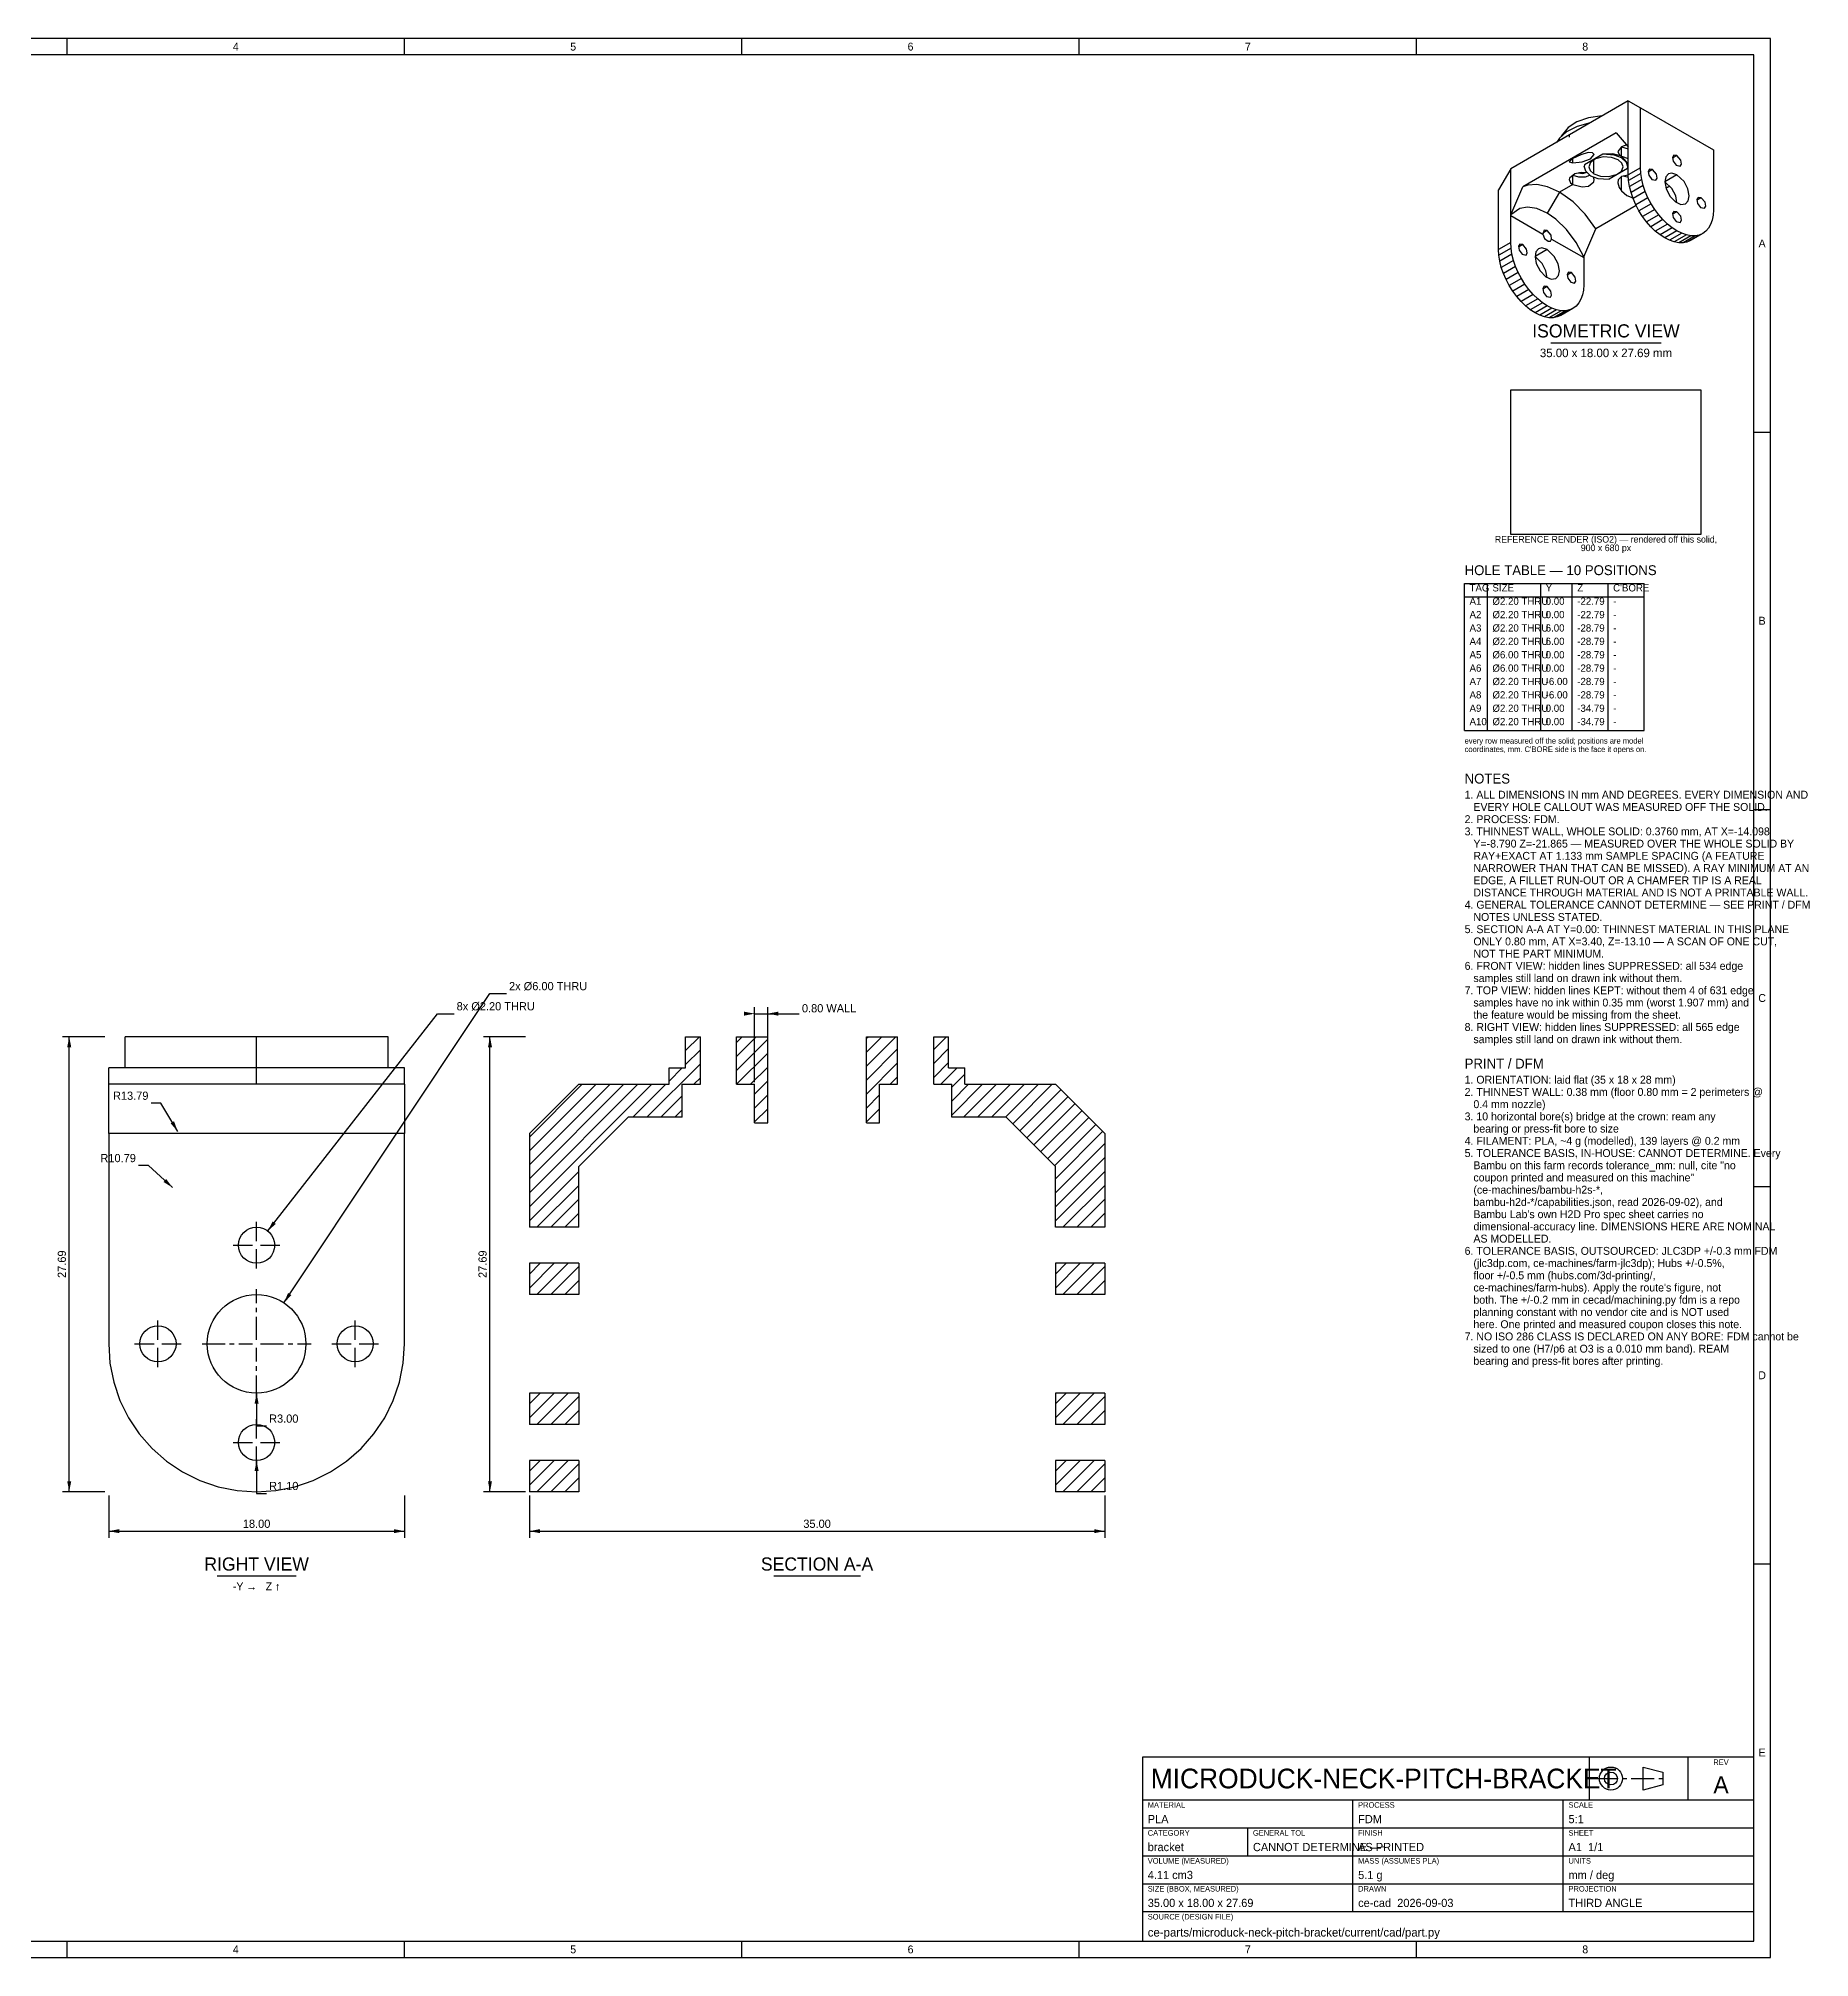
# Model space of a CAD drawing. Header units: millimetres. Extents: x 5 to 848, y 5 to 589.
# Drawn here: x 309 to 848, y 5 to 589 of the extents above; entities that cross this region are included whole.
import ezdxf
from ezdxf.enums import TextEntityAlignment as Align

# ---------------------------------------------------------------- set-up
doc = ezdxf.new("R2010")
doc.units = ezdxf.units.MM
doc.linetypes.add('CENTER', pattern=[11.2, 7, -1.4, 1.4, -1.4])
for name, color, linetype in [('CENTER', 4, 'CENTER'), ('DIM', 3, 'CONTINUOUS'), ('FRAME', 7, 'CONTINUOUS'), ('HATCH', 5, 'CONTINUOUS'), ('SECTION', 7, 'CONTINUOUS'), ('TEXT', 3, 'CONTINUOUS'), ('TITLE', 7, 'CONTINUOUS'), ('VISIBLE', 7, 'CONTINUOUS')]:
    doc.layers.add(name, color=color, linetype=linetype)

msp = doc.modelspace()

# ---------------------------------------------------------------- linework, layer by layer
at = {"layer": 'CENTER'}
for p, q in [((375.5, 222.9675), (375.5, 228.8675)), ((375.5, 222.9675), (375.5, 228.8675)), ((368.4, 221.7675), (374.3, 221.7675)), ((368.4, 221.7675), (374.3, 221.7675)), ((375.5, 214.6675), (375.5, 220.5675)), ((375.5, 214.6675), (375.5, 220.5675)), ((376.7, 221.7675), (382.6, 221.7675)), ((376.7, 221.7675), (382.6, 221.7675)), ((375.5, 192.9675), (375.5, 208.3675)), ((375.5, 192.9675), (375.5, 208.3675)), ((345.5, 192.9675), (345.5, 198.8675)), ((345.5, 192.9675), (345.5, 198.8675)), ((405.5, 192.9675), (405.5, 198.8675)), ((405.5, 192.9675), (405.5, 198.8675)), ((338.4, 191.7675), (344.3, 191.7675)), ((338.4, 191.7675), (344.3, 191.7675)), ((345.5, 184.6675), (345.5, 190.5675)), ((345.5, 184.6675), (345.5, 190.5675)), ((346.7, 191.7675), (352.6, 191.7675)), ((346.7, 191.7675), (352.6, 191.7675)), ((358.9, 191.7675), (374.3, 191.7675)), ((358.9, 191.7675), (374.3, 191.7675)), ((375.5, 175.1675), (375.5, 190.5675)), ((375.5, 175.1675), (375.5, 190.5675)), ((376.7, 191.7675), (392.1, 191.7675)), ((376.7, 191.7675), (392.1, 191.7675)), ((398.4, 191.7675), (404.3, 191.7675)), ((398.4, 191.7675), (404.3, 191.7675)), ((405.5, 184.6675), (405.5, 190.5675)), ((405.5, 184.6675), (405.5, 190.5675)), ((406.7, 191.7675), (412.6, 191.7675)), ((406.7, 191.7675), (412.6, 191.7675)), ((375.5, 162.9675), (375.5, 168.8675)), ((375.5, 162.9675), (375.5, 168.8675)), ((368.4, 161.7675), (374.3, 161.7675)), ((368.4, 161.7675), (374.3, 161.7675)), ((375.5, 154.6675), (375.5, 160.5675)), ((375.5, 154.6675), (375.5, 160.5675)), ((376.7, 161.7675), (382.6, 161.7675)), ((376.7, 161.7675), (382.6, 161.7675)), ((782.5, 59.5), (804.75, 59.5))]:
    msp.add_line(p, q, dxfattribs=at)
at = {"layer": 'DIM'}
for p, q in [((383.815637, 204.251497), (446.5, 298.3575)), ((446.5, 298.3575), (451.5, 298.3575)), ((378.886138, 226.101559), (430.553292, 292.2325)), ((430.553292, 292.2325), (435.553292, 292.2325)), ((527, 271.432121), (527, 294.2325)), ((527, 292.2325), (531, 292.2325)), ((531, 271.432121), (531, 294.2325)), ((531, 292.2325), (540.6, 292.2325)), ((329.3, 285.2325), (316.5, 285.2325)), ((318.5, 146.7675), (318.5, 285.2325)), ((457.3, 285.2325), (444.5, 285.2325)), ((446.5, 146.7675), (446.5, 285.2325)), ((346.394449, 265.020237), (343.394449, 265.020237)), ((351.499809, 256.421673), (346.394449, 265.020237)), ((342.570652, 246.045205), (339.570652, 246.045205)), ((349.957822, 239.305047), (342.570652, 246.045205)), ((375.5, 176.7675), (375.5, 166.7675)), ((375.5, 166.7675), (378.5, 166.7675)), ((375.5, 156.2675), (375.5, 146.2675)), ((329.3, 146.7675), (316.5, 146.7675)), ((375.5, 146.2675), (378.5, 146.2675)), ((457.3, 146.7675), (444.5, 146.7675)), ((330.5, 145.5675), (330.5, 132.7675)), ((420.5, 145.5675), (420.5, 132.7675)), ((458.5, 145.5675), (458.5, 132.7675)), ((633.5, 145.5675), (633.5, 132.7675)), ((330.5, 134.7675), (420.5, 134.7675)), ((458.5, 134.7675), (633.5, 134.7675))]:
    msp.add_line(p, q, dxfattribs=at)
for points in [[(527, 292.2325), (523.8, 292.8405), (523.8, 291.6245)], [(531, 292.2325), (534.2, 291.6245), (534.2, 292.8405)], [(318.5, 285.2325), (317.892, 282.0325), (319.108, 282.0325)], [(446.5, 285.2325), (445.892, 282.0325), (447.108, 282.0325)], [(351.499809, 256.421673), (350.388887, 259.483619), (349.343301, 258.862807)], [(349.957822, 239.305047), (348.003729, 241.911037), (347.184126, 241.012757)], [(378.886138, 226.101559), (381.335365, 228.248871), (380.377144, 228.997516)], [(383.815637, 204.251497), (386.095658, 206.577689), (385.083622, 207.25181)], [(375.5, 176.7675), (374.892, 173.5675), (376.108, 173.5675)], [(375.5, 156.2675), (374.892, 153.0675), (376.108, 153.0675)], [(318.5, 146.7675), (319.108, 149.9675), (317.892, 149.9675)], [(446.5, 146.7675), (447.108, 149.9675), (445.892, 149.9675)], [(330.5, 134.7675), (333.7, 134.1595), (333.7, 135.3755)], [(420.5, 134.7675), (417.3, 135.3755), (417.3, 134.1595)], [(458.5, 134.7675), (461.7, 134.1595), (461.7, 135.3755)], [(633.5, 134.7675), (630.3, 135.3755), (630.3, 134.1595)]]:
    msp.add_solid(points, dxfattribs=at)
at = {"layer": 'FRAME'}
for p, q in [((831, 584), (10, 584)), ((831, 10), (831, 584)), ((831, 66), (645, 66)), ((645, 66), (645, 10)), ((831, 10), (831, 66)), ((10, 10), (831, 10)), ((645, 10), (831, 10))]:
    msp.add_line(p, q, dxfattribs=at)
at = {"layer": 'HATCH'}
for p, q in [((506, 280.980711), (510.251789, 285.2325)), ((506, 285.223351), (506.009149, 285.2325)), ((506, 276.73807), (510.5, 281.23807)), ((521.5, 279.230992), (527.501508, 285.2325)), ((521.5, 283.473633), (523.258867, 285.2325)), ((521.5, 274.988351), (531, 284.488351)), ((561, 276.245711), (569.986789, 285.2325)), ((561, 280.488351), (565.744149, 285.2325)), ((561, 284.730992), (561.501508, 285.2325)), ((561, 272.00307), (570.5, 281.50307)), ((581.5, 281.333524), (585.398976, 285.2325)), ((581.5, 277.090884), (586, 281.590884)), ((494.237071, 260.7325), (510.5, 276.995429)), ((501, 271.73807), (504.99443, 275.7325)), ((521.5, 270.745711), (531, 280.245711)), ((525.72943, 270.7325), (531, 276.00307)), ((561, 267.760429), (570.5, 277.260429)), ((581.5, 272.848243), (586, 277.348243)), ((583.626898, 270.7325), (588.626898, 275.7325)), ((458.5, 233.480711), (495.751789, 270.7325)), ((458.5, 237.723351), (491.509149, 270.7325)), ((458.5, 241.965992), (487.266508, 270.7325)), ((458.5, 246.208633), (483.023867, 270.7325)), ((458.5, 250.451273), (478.781227, 270.7325)), ((458.5, 254.693914), (474.538586, 270.7325)), ((489.99443, 260.7325), (499.99443, 270.7325)), ((508.479712, 270.7325), (510.5, 272.752788)), ((527, 267.760429), (531, 271.760429)), ((568.214712, 270.7325), (570.5, 273.017788)), ((587, 269.862962), (591, 273.862962)), ((587, 261.37768), (596.35482, 270.7325)), ((587, 265.620321), (592.112179, 270.7325)), ((590.597461, 260.7325), (600.597461, 270.7325)), ((594.840101, 260.7325), (604.840101, 270.7325)), ((599.082742, 260.7325), (609.082742, 270.7325)), ((603.325383, 260.7325), (613.325383, 270.7325)), ((605.534012, 258.698488), (617.568023, 270.7325)), ((607.655332, 256.577168), (620.155332, 269.077168)), ((498.479712, 260.7325), (505, 267.252788)), ((502.722352, 260.7325), (505, 263.010148)), ((527, 263.517788), (531, 267.517788)), ((527, 259.275148), (531, 263.275148)), ((561, 263.517788), (565, 267.517788)), ((561, 259.275148), (565, 263.275148)), ((609.776652, 254.455848), (622.276652, 266.955848)), ((611.897973, 252.334527), (624.397973, 264.834527)), ((530.999993, 259.0325), (531, 259.032507)), ((564.999993, 259.0325), (565, 259.032507)), ((614.019293, 250.213207), (626.519293, 262.713207)), ((616.140613, 248.091887), (628.640613, 260.591887)), ((618.261934, 245.970566), (630.761934, 258.470566)), ((618.5, 241.965992), (632.883254, 256.349246)), ((618.5, 237.723351), (633.5, 252.723351)), ((618.5, 233.480711), (633.5, 248.480711)), ((458.5, 229.23807), (473.5, 244.23807)), ((460.772071, 227.2675), (473.5, 239.995429)), ((618.5, 229.23807), (633.5, 244.23807)), ((620.772071, 227.2675), (633.5, 239.995429)), ((465.014712, 227.2675), (473.5, 235.752788)), ((625.014712, 227.2675), (633.5, 235.752788)), ((469.257352, 227.2675), (473.5, 231.510148)), ((629.257352, 227.2675), (633.5, 231.510148)), ((473.499993, 227.2675), (473.5, 227.267507)), ((633.499993, 227.2675), (633.5, 227.267507)), ((458.5, 208.73807), (466.02943, 216.2675)), ((458.5, 212.980711), (461.786789, 216.2675)), ((460.772071, 206.7675), (470.272071, 216.2675)), ((618.5, 208.73807), (626.02943, 216.2675)), ((618.5, 212.980711), (621.786789, 216.2675)), ((620.772071, 206.7675), (630.272071, 216.2675)), ((465.014712, 206.7675), (473.5, 215.252788)), ((469.257352, 206.7675), (473.5, 211.010148)), ((625.014712, 206.7675), (633.5, 215.252788)), ((629.257352, 206.7675), (633.5, 211.010148)), ((473.499993, 206.7675), (473.5, 206.767507)), ((633.499993, 206.7675), (633.5, 206.767507)), ((458.5, 169.23807), (466.02943, 176.7675)), ((458.5, 173.480711), (461.786789, 176.7675)), ((460.772071, 167.2675), (470.272071, 176.7675)), ((465.014712, 167.2675), (473.5, 175.752788)), ((618.5, 169.23807), (626.02943, 176.7675)), ((618.5, 173.480711), (621.786789, 176.7675)), ((620.772071, 167.2675), (630.272071, 176.7675)), ((625.014712, 167.2675), (633.5, 175.752788)), ((469.257352, 167.2675), (473.5, 171.510148)), ((629.257352, 167.2675), (633.5, 171.510148)), ((473.499993, 167.2675), (473.5, 167.267507)), ((633.499993, 167.2675), (633.5, 167.267507)), ((458.5, 148.73807), (466.02943, 156.2675)), ((458.5, 152.980711), (461.786789, 156.2675)), ((460.772071, 146.7675), (470.272071, 156.2675)), ((465.014712, 146.7675), (473.5, 155.252788)), ((618.5, 148.73807), (626.02943, 156.2675)), ((618.5, 152.980711), (621.786789, 156.2675)), ((620.772071, 146.7675), (630.272071, 156.2675)), ((625.014712, 146.7675), (633.5, 155.252788)), ((469.257352, 146.7675), (473.5, 151.010148)), ((473.499993, 146.7675), (473.5, 146.767507)), ((629.257352, 146.7675), (633.5, 151.010148)), ((633.499993, 146.7675), (633.5, 146.767507))]:
    msp.add_line(p, q, dxfattribs=at)
at = {"layer": 'SECTION'}
for p, q in [((506, 275.7325), (506, 285.2325)), ((506, 285.2325), (510.5, 285.2325)), ((510.5, 270.7325), (510.5, 285.2325)), ((521.5, 270.7325), (521.5, 285.2325)), ((521.5, 285.2325), (531, 285.2325)), ((531, 259.0325), (531, 285.2325)), ((561, 259.0325), (561, 285.2325)), ((561, 285.2325), (570.5, 285.2325)), ((570.5, 270.7325), (570.5, 285.2325)), ((581.5, 270.7325), (581.5, 285.2325)), ((581.5, 285.2325), (586, 285.2325)), ((586, 275.7325), (586, 285.2325)), ((501, 270.7325), (501, 275.7325)), ((501, 275.7325), (506, 275.7325)), ((586, 275.7325), (591, 275.7325)), ((591, 270.7325), (591, 275.7325)), ((473.5, 270.7325), (458.5, 255.7325)), ((473.5, 270.7325), (501, 270.7325)), ((505, 270.7325), (510.5, 270.7325)), ((505, 260.7325), (505, 270.7325)), ((521.5, 270.7325), (527, 270.7325)), ((527, 260.7325), (527, 270.7325)), ((565, 270.7325), (570.5, 270.7325)), ((565, 260.7325), (565, 270.7325)), ((581.5, 270.7325), (587, 270.7325)), ((587, 260.7325), (587, 270.7325)), ((591, 270.7325), (618.5, 270.7325)), ((618.5, 270.7325), (633.5, 255.7325)), ((488.5, 260.7325), (473.5, 245.7325)), ((505, 260.7325), (488.5, 260.7325)), ((527, 259.0325), (527, 260.7325)), ((527, 259.0325), (531, 259.0325)), ((561, 259.0325), (565, 259.0325)), ((565, 259.0325), (565, 260.7325)), ((603.5, 260.7325), (587, 260.7325)), ((618.5, 245.7325), (603.5, 260.7325)), ((458.5, 255.7325), (458.5, 227.2675)), ((633.5, 255.7325), (633.5, 227.2675)), ((473.5, 227.2675), (473.5, 245.7325)), ((618.5, 227.2675), (618.5, 245.7325)), ((473.5, 227.2675), (458.5, 227.2675)), ((633.5, 227.2675), (618.5, 227.2675)), ((458.5, 216.2675), (458.5, 206.7675)), ((473.5, 216.2675), (458.5, 216.2675)), ((473.5, 216.2675), (473.5, 206.7675)), ((618.5, 216.2675), (618.5, 206.7675)), ((633.5, 216.2675), (618.5, 216.2675)), ((633.5, 216.2675), (633.5, 206.7675)), ((473.5, 206.7675), (458.5, 206.7675)), ((633.5, 206.7675), (618.5, 206.7675)), ((458.5, 176.7675), (458.5, 167.2675)), ((473.5, 176.7675), (458.5, 176.7675)), ((473.5, 176.7675), (473.5, 167.2675)), ((618.5, 176.7675), (618.5, 167.2675)), ((633.5, 176.7675), (618.5, 176.7675)), ((633.5, 176.7675), (633.5, 167.2675)), ((473.5, 167.2675), (458.5, 167.2675)), ((633.5, 167.2675), (618.5, 167.2675)), ((458.5, 156.2675), (458.5, 146.7675)), ((473.5, 156.2675), (458.5, 156.2675)), ((473.5, 156.2675), (473.5, 146.7675)), ((618.5, 156.2675), (618.5, 146.7675)), ((633.5, 156.2675), (618.5, 156.2675)), ((633.5, 156.2675), (633.5, 146.7675)), ((473.5, 146.7675), (458.5, 146.7675)), ((633.5, 146.7675), (618.5, 146.7675))]:
    msp.add_line(p, q, dxfattribs=at)
at = {"layer": 'TEXT'}
for p, q in [((769.2, 496.4), (802.8, 496.4)), ((363.5, 121.1675), (387.5, 121.1675)), ((532.8, 121.1675), (559.2, 121.1675))]:
    msp.add_line(p, q, dxfattribs=at)
at = {"layer": 'TITLE'}
for p, q in [((836, 589), (5, 589)), ((317.875, 584), (317.875, 589)), ((420.5, 584), (420.5, 589)), ((523.125, 584), (523.125, 589)), ((625.75, 584), (625.75, 589)), ((728.375, 584), (728.375, 589)), ((836, 5), (836, 589)), ((815, 482), (757, 482)), ((757, 482), (757, 438.177778)), ((815, 438.177778), (815, 482)), ((831, 469.2), (836, 469.2)), ((757, 438.177778), (815, 438.177778)), ((743, 423.177778), (797.6, 423.177778)), ((743, 378.407778), (743, 423.177778)), ((749.96, 378.407778), (749.96, 423.177778)), ((766.16, 378.407778), (766.16, 423.177778)), ((775.76, 378.407778), (775.76, 423.177778)), ((786.68, 378.407778), (786.68, 423.177778)), ((797.6, 378.407778), (797.6, 423.177778)), ((743, 419.107778), (797.6, 419.107778)), ((743, 378.407778), (797.6, 378.407778)), ((831, 354.4), (836, 354.4)), ((831, 239.6), (836, 239.6)), ((831, 124.8), (836, 124.8)), ((781, 53), (781, 66)), ((811, 53), (811, 66)), ((797.3, 56), (797.3, 63)), ((797.3, 63), (803.25, 61.46)), ((803.25, 61.46), (803.25, 57.54)), ((645, 53), (831, 53)), ((709, 19), (709, 53)), ((773, 19), (773, 53)), ((803.25, 57.54), (797.3, 56)), ((645, 44.5), (831, 44.5)), ((677, 36), (677, 44.5)), ((645, 36), (831, 36)), ((645, 27.5), (831, 27.5)), ((645, 19), (831, 19)), ((317.875, 5), (317.875, 10)), ((420.5, 5), (420.5, 10)), ((523.125, 5), (523.125, 10)), ((625.75, 5), (625.75, 10)), ((728.375, 5), (728.375, 10)), ((5, 5), (836, 5))]:
    msp.add_line(p, q, dxfattribs=at)
for radius in [3.5, 1.96]:
    msp.add_circle((787.5, 59.5), radius, dxfattribs=at)
at = {"layer": 'VISIBLE'}
for p, q in [((792.784334, 570), (774.898363, 559.67353)), ((792.784334, 570), (796.484879, 567.863489)), ((792.784334, 555.990544), (792.784334, 570)), ((796.484879, 567.863489), (818.688153, 555.044423)), ((796.484879, 549.641899), (796.484879, 567.863489)), ((774.466796, 561.931282), (772.410259, 559.227486)), ((777.203646, 562.196485), (774.020386, 560.547278)), ((777.132622, 563.616301), (774.466796, 561.931282)), ((780.709768, 564.850524), (777.132622, 563.616301)), ((781.217792, 563.322054), (777.203646, 562.196485)), ((784.860116, 565.424951), (780.709768, 564.850524)), ((774.898363, 559.67353), (757.012392, 549.34706)), ((789.083788, 560.256259), (760.712938, 543.876341)), ((771.83917, 558.602568), (771.045965, 557.449347)), ((774.020386, 560.547278), (771.83917, 558.602568)), ((774.898363, 558.96136), (774.898363, 559.67353)), ((789.083788, 560.256259), (792.784334, 555.990544)), ((790.687358, 556.0036), (789.563293, 554.562987)), ((790.658751, 555.986936), (790.687358, 555.970244)), ((792.343854, 556.626287), (790.687358, 556.0036)), ((790.687358, 555.970244), (792.784334, 555.350065)), ((790.687358, 553.121563), (790.687358, 555.970244)), ((792.321272, 556.621202), (792.35764, 556.607255)), ((792.784334, 555.756593), (792.784334, 555.990544)), ((792.784334, 547.505388), (792.784334, 555.756593)), ((818.688153, 555.044423), (818.688153, 536.822832)), ((757.012392, 549.34706), (753.311847, 542.937527)), ((757.012392, 535.337604), (757.012392, 549.34706)), ((775.885175, 552.406323), (774.76111, 551.478535)), ((774.76111, 551.478535), (775.885175, 551.165395)), ((778.301029, 553.578178), (775.885175, 552.406323)), ((775.885175, 551.165395), (775.885175, 552.406323)), ((775.885175, 551.165395), (778.719457, 551.449042)), ((780.552507, 554.241242), (778.301029, 553.578178)), ((778.719457, 551.449042), (781.312642, 552.361275)), ((779.439199, 550.478315), (779.371075, 550.038922)), ((779.439199, 550.478315), (779.371075, 549.93104)), ((779.371075, 549.93104), (779.371075, 550.038922)), ((779.371075, 549.93104), (779.748055, 548.658794)), ((785.052091, 553.71892), (779.439199, 550.478315)), ((781.884743, 554.221082), (780.552507, 554.241242)), ((781.280033, 551.236157), (780.766638, 549.93104)), ((780.766638, 549.93104), (781.142655, 548.806425)), ((782.781663, 552.313642), (781.280033, 551.236157)), ((781.312642, 552.361275), (782.436708, 553.640526)), ((782.436708, 553.640526), (781.884743, 554.221082)), ((782.299454, 547.794529), (782.299454, 552.067551)), ((785.152704, 552.912659), (782.781663, 552.313642)), ((788.087502, 553.897285), (785.052091, 553.71892)), ((788.473646, 553.481801), (785.052091, 553.71892)), ((787.697186, 552.789223), (785.152704, 552.912659)), ((792.560801, 549.383764), (786.947909, 546.143159)), ((789.695292, 552.07058), (787.697186, 552.789223)), ((790.687358, 553.121563), (788.087502, 553.897285)), ((790.687358, 552.637287), (788.473646, 553.481801)), ((789.563293, 554.562987), (790.001124, 553.638298)), ((790.857345, 551.055655), (789.695292, 552.07058)), ((790.001124, 553.638298), (790.687358, 553.121563)), ((792.29166, 551.470013), (790.687358, 553.121563)), ((790.687358, 553.121563), (792.784334, 552.415885)), ((790.687358, 552.637287), (790.687358, 553.121563)), ((792.251945, 551.203286), (790.687358, 552.637287)), ((790.716743, 548.622043), (791.233362, 549.93104)), ((791.233362, 549.93104), (790.857345, 551.055655)), ((792.628925, 549.93104), (792.251945, 551.203286)), ((792.628925, 550.038922), (792.29166, 551.470013)), ((792.560801, 549.383764), (792.628925, 549.93104)), ((792.628925, 549.93104), (792.628925, 550.038922)), ((796.484879, 549.641899), (792.784334, 547.505388)), ((796.579855, 547.91384), (796.484879, 549.641899)), ((800.185425, 549.072162), (798.828558, 548.288775)), ((799.225975, 549.167203), (798.844943, 548.522063)), ((800.185425, 549.072162), (799.225975, 549.167203)), ((801.332889, 547.679092), (800.185425, 549.072162)), ((807.586516, 553.345184), (806.22965, 552.561797)), ((806.627067, 553.440225), (806.246034, 552.795085)), ((806.246034, 552.795085), (806.439052, 551.604705)), ((806.439052, 551.604705), (807.335969, 550.38323)), ((807.586516, 553.345184), (806.627067, 553.440225)), ((807.335969, 550.38323), (808.545966, 550.116594)), ((808.73398, 551.952114), (807.586516, 553.345184)), ((808.545966, 550.116594), (808.926998, 550.761734)), ((808.926998, 550.761734), (808.73398, 551.952114)), ((757.012392, 535.337604), (760.712938, 543.876341)), ((762.208549, 544.340531), (760.712938, 543.876341)), ((765.013435, 544.514081), (762.208549, 544.340531)), ((768.242568, 543.849804), (765.013435, 544.514081)), ((771.814575, 542.225357), (768.242568, 543.849804)), ((775.885175, 544.575519), (771.814575, 542.225357)), ((774.878945, 546.50175), (774.76111, 546.016942)), ((774.76111, 546.016942), (775.198942, 545.092254)), ((776.478931, 547.747801), (774.878945, 546.50175)), ((775.198942, 545.092254), (775.885175, 544.575519)), ((775.856568, 547.440892), (775.885175, 547.4242)), ((775.885175, 547.4242), (777.627979, 546.847302)), ((775.885175, 544.575519), (775.885175, 547.4242)), ((775.885175, 544.575519), (778.719457, 543.794384)), ((778.478361, 548.223705), (776.478931, 547.747801)), ((777.519089, 548.075157), (778.949087, 547.901701)), ((777.627979, 546.847302), (779.820726, 546.89051)), ((780.143864, 548.137689), (778.478361, 548.223705)), ((778.719457, 543.794384), (780.701241, 544.04761)), ((778.949087, 547.901701), (779.907055, 548.180434)), ((779.748055, 548.658794), (781.312642, 547.224792)), ((779.820726, 546.89051), (781.138043, 547.3295)), ((780.701241, 544.04761), (782.271714, 545.304299)), ((781.142655, 548.806425), (782.299454, 547.794529)), ((781.312642, 547.224792), (783.526354, 546.380278)), ((782.436707, 546.016942), (782.248803, 546.775559)), ((782.271714, 545.304299), (782.436707, 546.016942)), ((782.299454, 547.794529), (784.294997, 547.074408)), ((783.526354, 546.380278), (786.947909, 546.143159)), ((784.294997, 547.074408), (786.838695, 546.94861)), ((786.838695, 546.94861), (789.211646, 547.54543)), ((789.211646, 547.54543), (790.716743, 548.622043)), ((789.754423, 545.972498), (789.563293, 545.094482)), ((789.563293, 545.094482), (789.968099, 543.641245)), ((790.687358, 546.94878), (789.754423, 545.972498)), ((789.968099, 543.641245), (790.687358, 542.619351)), ((792.790717, 547.389246), (790.687358, 546.94878)), ((790.687358, 542.619351), (790.687358, 546.94878)), ((791.190101, 547.179877), (792.823075, 546.800496)), ((792.87931, 545.777329), (792.784334, 547.505388)), ((796.579855, 547.91384), (792.87931, 545.777329)), ((793.162613, 543.96917), (792.87931, 545.777329)), ((796.863158, 546.105681), (793.162613, 543.96917)), ((793.629395, 542.111847), (793.162613, 543.96917)), ((797.329941, 544.248358), (793.629395, 542.111847)), ((796.863158, 546.105681), (796.579855, 547.91384)), ((797.329941, 544.248358), (796.863158, 546.105681)), ((797.972217, 542.373651), (797.329941, 544.248358)), ((798.844943, 548.522063), (799.037961, 547.331683)), ((799.037961, 547.331683), (799.934878, 546.110208)), ((799.934878, 546.110208), (801.144875, 545.843572)), ((801.144875, 545.843572), (801.525907, 546.488712)), ((801.525907, 546.488712), (801.332889, 547.679092)), ((807.586516, 547.505388), (803.885971, 545.368877)), ((806.049483, 543.313401), (803.885971, 545.368877)), ((804.183899, 546.876642), (803.885974, 545.362813)), ((803.885974, 545.362813), (804.262664, 543.27308)), ((804.969835, 547.76459), (804.183899, 546.876642)), ((805.449003, 544.066588), (804.23227, 543.364107)), ((804.262664, 543.27308), (805.428006, 541.007776)), ((805.987592, 548.009071), (804.969835, 547.76459)), ((807.586516, 547.505388), (805.987592, 548.009071)), ((807.212388, 541.047595), (806.049483, 543.313401)), ((809.745027, 545.456955), (807.586516, 547.505388)), ((810.910369, 543.191651), (809.745027, 545.456955)), ((811.287058, 541.101918), (810.910369, 543.191651)), ((753.311847, 524.715937), (753.311847, 542.937527)), ((762.166627, 537.630347), (759.809329, 537.252998)), ((764.960834, 537.198923), (762.166627, 537.630347)), ((771.814575, 542.225357), (768.114029, 535.815824)), ((775.967968, 539.233017), (771.814575, 542.225357)), ((779.62616, 535.52224), (775.967968, 539.233017)), ((795.199022, 538.148758), (782.916212, 531.057275)), ((790.687358, 542.619351), (792.369631, 541.222154)), ((792.369631, 541.222154), (794.18489, 540.490442)), ((794.271671, 540.23714), (793.629395, 542.111847)), ((797.972217, 542.373651), (794.271671, 540.23714)), ((795.07845, 538.377126), (794.271671, 540.23714)), ((798.778996, 540.513637), (795.07845, 538.377126)), ((796.035928, 536.56363), (795.07845, 538.377126)), ((799.736474, 538.700141), (796.035928, 536.56363)), ((798.778996, 540.513637), (797.972217, 542.373651)), ((799.736474, 538.700141), (798.778996, 540.513637)), ((800.828268, 536.964193), (799.736474, 538.700141)), ((805.428006, 541.007776), (807.13229, 539.253903)), ((807.13229, 539.253903), (808.816235, 538.492196)), ((807.586516, 538.959343), (807.212388, 541.047595)), ((808.816235, 538.492196), (810.203197, 538.700141)), ((810.203197, 538.700141), (810.989134, 539.588089)), ((810.989134, 539.588089), (811.287058, 541.101918)), ((814.987608, 540.526118), (813.630741, 539.742731)), ((814.028158, 540.621159), (813.647125, 539.976019)), ((813.647125, 539.976019), (813.840144, 538.785639)), ((813.840144, 538.785639), (814.73706, 537.564164)), ((814.987608, 540.526118), (814.028158, 540.621159)), ((814.73706, 537.564164), (815.947057, 537.297528)), ((816.135071, 539.133048), (814.987608, 540.526118)), ((815.947057, 537.297528), (816.32809, 537.942668)), ((816.32809, 537.942668), (816.135071, 539.133048)), ((759.809329, 537.252998), (757.012392, 535.337604)), ((757.012392, 535.103653), (757.012392, 535.337604)), ((757.012392, 526.852448), (757.012392, 535.103653)), ((757.012392, 535.103653), (766.781404, 529.463512)), ((768.114029, 535.815824), (764.960834, 537.198923)), ((770.743478, 533.994893), (768.114029, 535.815824)), ((774.00986, 530.822226), (770.743478, 533.994893)), ((782.916212, 531.057275), (779.62616, 535.52224)), ((797.127722, 534.827682), (796.035928, 536.56363)), ((800.828268, 536.964193), (797.127722, 534.827682)), ((798.335152, 533.198984), (797.127722, 534.827682)), ((802.035698, 535.335495), (798.335152, 533.198984)), ((799.637558, 531.705404), (798.335152, 533.198984)), ((803.338104, 533.841915), (799.637558, 531.705404)), ((801.012656, 530.372497), (799.637558, 531.705404)), ((802.035698, 535.335495), (800.828268, 536.964193)), ((804.713201, 532.509008), (801.012656, 530.372497)), ((803.338104, 533.841915), (802.035698, 535.335495)), ((804.713201, 532.509008), (803.338104, 533.841915)), ((806.137462, 531.35958), (804.713201, 532.509008)), ((807.586516, 536.253096), (806.22965, 535.469709)), ((806.627067, 536.348137), (806.246034, 535.702997)), ((806.246034, 535.702997), (806.439052, 534.512617)), ((806.439052, 534.512617), (807.335969, 533.291142)), ((807.586516, 536.253096), (806.627067, 536.348137)), ((807.335969, 533.291142), (808.545966, 533.024506)), ((808.73398, 534.860026), (807.586516, 536.253096)), ((808.545966, 533.024506), (808.926998, 533.669646)), ((808.926998, 533.669646), (808.73398, 534.860026)), ((817.843091, 532.405085), (817.200816, 531.272014)), ((818.309874, 533.723413), (817.843091, 532.405085)), ((818.593177, 535.204443), (818.309874, 533.723413)), ((818.688153, 536.822832), (818.593177, 535.204443)), ((757.012392, 526.852448), (753.311847, 524.715937)), ((757.107368, 525.124389), (757.012392, 526.852448)), ((760.712938, 526.282711), (759.356071, 525.499324)), ((759.753488, 526.377752), (759.372456, 525.732612)), ((759.372456, 525.732612), (759.565474, 524.542232)), ((760.712938, 526.282711), (759.753488, 526.377752)), ((761.860402, 524.889641), (760.712938, 526.282711)), ((768.114029, 530.555733), (766.757163, 529.772346)), ((767.15458, 530.650774), (766.781404, 529.463512)), ((766.781404, 529.463512), (767.347839, 528.13824)), ((768.114029, 530.555733), (767.15458, 530.650774)), ((767.347839, 528.13824), (768.413357, 527.287966)), ((769.289928, 529.091803), (768.114029, 530.555733)), ((768.413357, 527.287966), (769.073479, 527.327143)), ((769.073479, 527.327143), (769.446655, 527.924729)), ((769.446655, 527.924729), (769.289928, 529.091803)), ((769.446655, 527.924729), (779.215666, 522.284587)), ((776.924948, 526.880537), (774.00986, 530.822226)), ((779.215666, 522.518538), (776.924948, 526.880537)), ((779.215666, 522.518538), (782.916212, 531.057275)), ((802.436916, 529.223069), (801.012656, 530.372497)), ((806.137462, 531.35958), (802.436916, 529.223069)), ((803.885971, 528.276788), (802.436916, 529.223069)), ((807.586516, 530.413299), (803.885971, 528.276788)), ((805.335025, 527.549845), (803.885971, 528.276788)), ((809.035571, 529.686356), (805.335025, 527.549845)), ((806.759286, 527.054678), (805.335025, 527.549845)), ((807.586516, 530.413299), (806.137462, 531.35958)), ((810.459831, 529.191189), (806.759286, 527.054678)), ((808.134383, 526.799759), (806.759286, 527.054678)), ((809.035571, 529.686356), (807.586516, 530.413299)), ((811.834929, 528.936271), (808.134383, 526.799759)), ((809.436789, 526.789451), (808.134383, 526.799759)), ((810.459831, 529.191189), (809.035571, 529.686356)), ((813.137335, 528.925962), (809.436789, 526.789451)), ((810.644219, 527.023929), (809.436789, 526.789451)), ((811.834929, 528.936271), (810.459831, 529.191189)), ((814.344765, 529.16044), (810.644219, 527.023929)), ((811.736013, 527.499182), (810.644219, 527.023929)), ((815.436559, 529.635693), (811.736013, 527.499182)), ((813.137335, 528.925962), (811.834929, 528.936271)), ((814.344765, 529.16044), (813.137335, 528.925962)), ((815.436559, 529.635693), (814.344765, 529.16044)), ((816.394037, 530.343588), (815.436559, 529.635693)), ((817.200816, 531.272014), (816.394037, 530.343588)), ((753.406823, 522.987878), (753.311847, 524.715937)), ((757.107368, 525.124389), (753.406823, 522.987878)), ((753.690126, 521.179719), (753.406823, 522.987878)), ((757.390671, 523.31623), (753.690126, 521.179719)), ((754.156909, 519.322396), (753.690126, 521.179719)), ((757.857454, 521.458907), (754.156909, 519.322396)), ((757.390671, 523.31623), (757.107368, 525.124389)), ((757.857454, 521.458907), (757.390671, 523.31623)), ((758.49973, 519.5842), (757.857454, 521.458907)), ((759.565474, 524.542232), (760.462391, 523.320757)), ((760.462391, 523.320757), (761.672388, 523.054121)), ((761.672388, 523.054121), (762.05342, 523.699261)), ((762.05342, 523.699261), (761.860402, 524.889641)), ((768.114029, 524.715937), (764.413484, 522.579426)), ((766.576996, 520.52395), (764.413484, 522.579426)), ((764.711412, 524.087191), (764.413487, 522.573362)), ((764.413487, 522.573362), (764.790177, 520.483629)), ((765.497348, 524.975139), (764.711412, 524.087191)), ((764.790177, 520.483629), (765.955519, 518.218325)), ((766.515105, 525.21962), (765.497348, 524.975139)), ((768.114029, 524.715937), (766.515105, 525.21962)), ((767.739901, 518.258144), (766.576996, 520.52395)), ((770.27254, 522.667504), (768.114029, 524.715937)), ((771.437882, 520.4022), (770.27254, 522.667504)), ((771.814571, 518.312467), (771.437882, 520.4022)), ((779.215666, 522.518538), (779.215666, 522.284587)), ((779.215666, 522.284587), (779.215666, 514.033381)), ((754.799184, 517.447689), (754.156909, 519.322396)), ((758.49973, 519.5842), (754.799184, 517.447689)), ((755.605963, 515.587675), (754.799184, 517.447689)), ((759.306509, 517.724186), (755.605963, 515.587675)), ((756.563441, 513.774179), (755.605963, 515.587675)), ((760.263987, 515.91069), (756.563441, 513.774179)), ((761.355781, 514.174742), (757.655235, 512.038231)), ((759.306509, 517.724186), (758.49973, 519.5842)), ((760.263987, 515.91069), (759.306509, 517.724186)), ((761.355781, 514.174742), (760.263987, 515.91069)), ((762.563211, 512.546044), (761.355781, 514.174742)), ((765.955519, 518.218325), (767.659803, 516.464452)), ((767.659803, 516.464452), (769.343748, 515.702745)), ((768.114029, 516.169892), (767.739901, 518.258144)), ((769.343748, 515.702745), (770.73071, 515.91069)), ((770.73071, 515.91069), (771.516647, 516.798638)), ((771.516647, 516.798638), (771.814571, 518.312467)), ((775.515121, 517.736667), (774.158254, 516.95328)), ((774.555671, 517.831708), (774.174639, 517.186568)), ((774.174639, 517.186568), (774.367657, 515.996188)), ((774.367657, 515.996188), (775.264573, 514.774713)), ((775.515121, 517.736667), (774.555671, 517.831708)), ((775.264573, 514.774713), (776.47457, 514.508077)), ((776.662585, 516.343597), (775.515121, 517.736667)), ((776.47457, 514.508077), (776.855603, 515.153217)), ((776.855603, 515.153217), (776.662585, 516.343597)), ((779.215666, 514.033381), (779.12069, 512.414992)), ((757.655235, 512.038231), (756.563441, 513.774179)), ((758.862665, 510.409533), (757.655235, 512.038231)), ((762.563211, 512.546044), (758.862665, 510.409533)), ((760.165071, 508.915953), (758.862665, 510.409533)), ((763.865617, 511.052464), (760.165071, 508.915953)), ((761.540169, 507.583046), (760.165071, 508.915953)), ((765.240714, 509.719557), (761.540169, 507.583046)), ((763.865617, 511.052464), (762.563211, 512.546044)), ((766.664975, 508.570129), (762.964429, 506.433618)), ((765.240714, 509.719557), (763.865617, 511.052464)), ((766.664975, 508.570129), (765.240714, 509.719557)), ((768.114029, 507.623848), (766.664975, 508.570129)), ((768.114029, 513.463645), (766.757163, 512.680258)), ((767.15458, 513.558686), (766.773547, 512.913546)), ((766.773547, 512.913546), (766.966565, 511.723166)), ((766.966565, 511.723166), (767.863482, 510.501691)), ((768.114029, 513.463645), (767.15458, 513.558686)), ((767.863482, 510.501691), (769.073479, 510.235055)), ((769.261493, 512.070575), (768.114029, 513.463645)), ((769.073479, 510.235055), (769.454512, 510.880195)), ((769.454512, 510.880195), (769.261493, 512.070575)), ((777.728329, 508.482563), (776.92155, 507.554137)), ((778.370605, 509.615634), (777.728329, 508.482563)), ((778.837387, 510.933963), (778.370605, 509.615634)), ((779.12069, 512.414992), (778.837387, 510.933963)), ((762.964429, 506.433618), (761.540169, 507.583046)), ((764.413484, 505.487337), (762.964429, 506.433618)), ((768.114029, 507.623848), (764.413484, 505.487337)), ((765.862538, 504.760394), (764.413484, 505.487337)), ((769.563084, 506.896905), (765.862538, 504.760394)), ((767.286799, 504.265227), (765.862538, 504.760394)), ((770.987344, 506.401738), (767.286799, 504.265227)), ((768.661896, 504.010309), (767.286799, 504.265227)), ((769.563084, 506.896905), (768.114029, 507.623848)), ((772.362442, 506.14682), (768.661896, 504.010309)), ((769.964302, 504), (768.661896, 504.010309)), ((770.987344, 506.401738), (769.563084, 506.896905)), ((773.664848, 506.136511), (769.964302, 504)), ((771.171732, 504.234478), (769.964302, 504)), ((772.362442, 506.14682), (770.987344, 506.401738)), ((774.872278, 506.370989), (771.171732, 504.234478)), ((772.263526, 504.709731), (771.171732, 504.234478)), ((775.964072, 506.846242), (772.263526, 504.709731)), ((773.664848, 506.136511), (772.362442, 506.14682)), ((774.872278, 506.370989), (773.664848, 506.136511)), ((775.964072, 506.846242), (774.872278, 506.370989)), ((776.92155, 507.554137), (775.964072, 506.846242)), ((815, 482), (757, 482)), ((757, 482), (757, 438.177778)), ((815, 438.177778), (815, 482)), ((757, 438.177778), (815, 438.177778)), ((375.5, 285.2325), (335.5, 285.2325)), ((335.5, 275.7325), (335.5, 285.2325)), ((415.5, 285.2325), (375.5, 285.2325)), ((375.5, 275.7325), (375.5, 285.2325)), ((415.5, 275.7325), (415.5, 285.2325)), ((375.5, 275.7325), (330.5, 275.7325)), ((330.5, 270.7325), (330.5, 275.7325)), ((420.5, 275.7325), (375.5, 275.7325)), ((375.5, 270.7325), (375.5, 275.7325)), ((420.5, 270.7325), (420.5, 275.7325)), ((330.5, 255.7325), (330.5, 270.7325)), ((420.5, 270.7325), (330.5, 270.7325)), ((420.5, 270.7325), (420.5, 255.7325)), ((330.5, 255.7325), (330.5, 191.7675)), ((420.5, 255.7325), (330.5, 255.7325)), ((420.5, 191.7675), (420.5, 255.7325)), ((330.5, 191.7675), (330.884981, 185.893821)), ((420.115019, 185.893821), (420.5, 191.7675)), ((330.884981, 185.893821), (332.033338, 180.120643)), ((418.966662, 180.120643), (420.115019, 185.893821)), ((332.033338, 180.120643), (333.925421, 174.546746)), ((417.074579, 174.546746), (418.966662, 180.120643)), ((333.925421, 174.546746), (336.528857, 169.2675)), ((414.471143, 169.2675), (417.074579, 174.546746)), ((336.528857, 169.2675), (339.7991, 164.373236)), ((339.7991, 164.373236), (343.680195, 159.947695)), ((407.319805, 159.947695), (411.2009, 164.373236)), ((411.2009, 164.373236), (414.471143, 169.2675)), ((343.680195, 159.947695), (348.105736, 156.0666)), ((402.894264, 156.0666), (407.319805, 159.947695)), ((348.105736, 156.0666), (353, 152.796357)), ((353, 152.796357), (358.279246, 150.192921)), ((392.720754, 150.192921), (398, 152.796357)), ((398, 152.796357), (402.894264, 156.0666)), ((358.279246, 150.192921), (363.853143, 148.300838)), ((363.853143, 148.300838), (369.626321, 147.152481)), ((369.626321, 147.152481), (375.5, 146.7675)), ((375.5, 146.7675), (381.373679, 147.152481)), ((381.373679, 147.152481), (387.146857, 148.300838)), ((387.146857, 148.300838), (392.720754, 150.192921))]:
    msp.add_line(p, q, dxfattribs=at)
for centre, radius in [((375.5, 221.7675), 5.5), ((375.5, 191.7675), 15), ((345.5, 191.7675), 5.5), ((405.5, 191.7675), 5.5), ((375.5, 161.7675), 5.5)]:
    msp.add_circle(centre, radius, dxfattribs=at)

# ---------------------------------------------------------------- texts
at = {"layer": 'TEXT'}
for s, height, p in [('ISOMETRIC VIEW', 4, (786, 498)), ('35.00 x 18.00 x 27.69 mm', 2.6, (786, 492)), ('REFERENCE RENDER (ISO2) — rendered off this solid,', 2, (786, 435.577778)), ('900 x 680 px', 2, (786, 432.977778)), ('18.00', 2.5, (375.5, 135.7675)), ('35.00', 2.5, (546, 135.7675)), ('RIGHT VIEW', 4, (375.5, 122.7675)), ('SECTION A-A', 4, (546, 122.7675)), ('-Y →   Z ↑', 2.4, (375.5, 116.7675)), ('A', 5.2, (821, 55))]:
    msp.add_text(s, height=height, dxfattribs=at).set_placement(p, align=Align.CENTER)
for s, height, p in [('HOLE TABLE — 10 POSITIONS', 3, (743, 425.677778)), ('A1', 2.2, (744.5, 416.637778)), ('A2', 2.2, (744.5, 412.567778)), ('Ø2.20 THRU', 2.2, (751.46, 416.637778)), ('Ø2.20 THRU', 2.2, (751.46, 412.567778)), ('0.00', 2.2, (767.66, 416.637778)), ('0.00', 2.2, (767.66, 412.567778)), ('-22.79', 2.2, (777.26, 416.637778)), ('-22.79', 2.2, (777.26, 412.567778)), ('-', 2.2, (788.18, 416.637778)), ('A3', 2.2, (744.5, 408.497778)), ('Ø2.20 THRU', 2.2, (751.46, 408.497778)), ('6.00', 2.2, (767.66, 408.497778)), ('-28.79', 2.2, (777.26, 408.497778)), ('-', 2.2, (788.18, 412.567778)), ('-', 2.2, (788.18, 408.497778)), ('A4', 2.2, (744.5, 404.427778)), ('Ø2.20 THRU', 2.2, (751.46, 404.427778)), ('6.00', 2.2, (767.66, 404.427778)), ('-28.79', 2.2, (777.26, 404.427778)), ('-', 2.2, (788.18, 404.427778)), ('A5', 2.2, (744.5, 400.357778)), ('A6', 2.2, (744.5, 396.287778)), ('Ø6.00 THRU', 2.2, (751.46, 400.357778)), ('Ø6.00 THRU', 2.2, (751.46, 396.287778)), ('0.00', 2.2, (767.66, 400.357778)), ('0.00', 2.2, (767.66, 396.287778)), ('-28.79', 2.2, (777.26, 400.357778)), ('-28.79', 2.2, (777.26, 396.287778)), ('-', 2.2, (788.18, 400.357778)), ('-', 2.2, (788.18, 396.287778)), ('A7', 2.2, (744.5, 392.217778)), ('Ø2.20 THRU', 2.2, (751.46, 392.217778)), ('-6.00', 2.2, (767.66, 392.217778)), ('-28.79', 2.2, (777.26, 392.217778)), ('-', 2.2, (788.18, 392.217778)), ('A8', 2.2, (744.5, 388.147778)), ('A9', 2.2, (744.5, 384.077778)), ('Ø2.20 THRU', 2.2, (751.46, 388.147778)), ('Ø2.20 THRU', 2.2, (751.46, 384.077778)), ('0.00', 2.2, (767.66, 384.077778)), ('-6.00', 2.2, (767.66, 388.147778)), ('-28.79', 2.2, (777.26, 388.147778)), ('-34.79', 2.2, (777.26, 384.077778)), ('-', 2.2, (788.18, 388.147778)), ('A10', 2.2, (744.5, 380.007778)), ('Ø2.20 THRU', 2.2, (751.46, 380.007778)), ('0.00', 2.2, (767.66, 380.007778)), ('-34.79', 2.2, (777.26, 380.007778)), ('-', 2.2, (788.18, 384.077778)), ('-', 2.2, (788.18, 380.007778)), ('NOTES', 3, (743, 362.256834)), ('1. ALL DIMENSIONS IN mm AND DEGREES. EVERY DIMENSION AND', 2.4, (743, 357.656834)), ('   EVERY HOLE CALLOUT WAS MEASURED OFF THE SOLID.', 2.4, (743, 353.936834)), ('2. PROCESS: FDM.', 2.4, (743, 350.216834)), ('3. THINNEST WALL, WHOLE SOLID: 0.3760 mm, AT X=-14.098', 2.4, (743, 346.496834)), ('   Y=-8.790 Z=-21.865 — MEASURED OVER THE WHOLE SOLID BY', 2.4, (743, 342.776834)), ('   RAY+EXACT AT 1.133 mm SAMPLE SPACING (A FEATURE', 2.4, (743, 339.056834)), ('   NARROWER THAN THAT CAN BE MISSED). A RAY MINIMUM AT AN', 2.4, (743, 335.336834)), ('   EDGE, A FILLET RUN-OUT OR A CHAMFER TIP IS A REAL', 2.4, (743, 331.616834)), ('   DISTANCE THROUGH MATERIAL AND IS NOT A PRINTABLE WALL.', 2.4, (743, 327.896834)), ('4. GENERAL TOLERANCE CANNOT DETERMINE — SEE PRINT / DFM', 2.4, (743, 324.176834)), ('   NOTES UNLESS STATED.', 2.4, (743, 320.456834)), ('5. SECTION A-A AT Y=0.00: THINNEST MATERIAL IN THIS PLANE', 2.4, (743, 316.736834)), ('   ONLY 0.80 mm, AT X=3.40, Z=-13.10 — A SCAN OF ONE CUT,', 2.4, (743, 313.016834)), ('   NOT THE PART MINIMUM.', 2.4, (743, 309.296834)), ('6. FRONT VIEW: hidden lines SUPPRESSED: all 534 edge', 2.4, (743, 305.576834)), ('   samples still land on drawn ink without them.', 2.4, (743, 301.856834)), ('2x Ø6.00 THRU', 2.5, (452.3, 299.3575)), ('7. TOP VIEW: hidden lines KEPT: without them 4 of 631 edge', 2.4, (743, 298.136834)), ('8x Ø2.20 THRU', 2.5, (436.353292, 293.2325)), ('0.80 WALL', 2.5, (541.4, 292.6325)), ('   the feature would be missing from the sheet.', 2.4, (743, 290.696834)), ('   samples have no ink within 0.35 mm (worst 1.907 mm) and', 2.4, (743, 294.416834)), ('8. RIGHT VIEW: hidden lines SUPPRESSED: all 565 edge', 2.4, (743, 286.976834)), ('   samples still land on drawn ink without them.', 2.4, (743, 283.256834)), ('PRINT / DFM', 3, (743, 275.536834)), ('2. THINNEST WALL: 0.38 mm (floor 0.80 mm = 2 perimeters @', 2.4, (743, 267.216834)), ('1. ORIENTATION: laid flat (35 x 18 x 28 mm)', 2.4, (743, 270.936834)), ('   0.4 mm nozzle)', 2.4, (743, 263.496834)), ('3. 10 horizontal bore(s) bridge at the crown: ream any', 2.4, (743, 259.776834)), ('   bearing or press-fit bore to size', 2.4, (743, 256.056834)), ('4. FILAMENT: PLA, ~4 g (modelled), 139 layers @ 0.2 mm', 2.4, (743, 252.336834)), ('5. TOLERANCE BASIS, IN-HOUSE: CANNOT DETERMINE. Every', 2.4, (743, 248.616834)), ('   Bambu on this farm records tolerance_mm: null, cite "no', 2.4, (743, 244.896834)), ('   coupon printed and measured on this machine"', 2.4, (743, 241.176834)), ('   (ce-machines/bambu-h2s-*,', 2.4, (743, 237.456834)), ('   bambu-h2d-*/capabilities.json, read 2026-09-02), and', 2.4, (743, 233.736834)), ('   dimensional-accuracy line. DIMENSIONS HERE ARE NOMINAL', 2.4, (743, 226.296834)), ("   Bambu Lab's own H2D Pro spec sheet carries no", 2.4, (743, 230.016834)), ('   AS MODELLED.', 2.4, (743, 222.576834)), ('6. TOLERANCE BASIS, OUTSOURCED: JLC3DP +/-0.3 mm FDM', 2.4, (743, 218.856834)), ('   (jlc3dp.com, ce-machines/farm-jlc3dp); Hubs +/-0.5%,', 2.4, (743, 215.136834)), ('   floor +/-0.5 mm (hubs.com/3d-printing/,', 2.4, (743, 211.416834)), ("   ce-machines/farm-hubs). Apply the route's figure, not", 2.4, (743, 207.696834)), ('   both. The +/-0.2 mm in cecad/machining.py fdm is a repo', 2.4, (743, 203.976834)), ('   planning constant with no vendor cite and is NOT used', 2.4, (743, 200.256834)), ('   here. One printed and measured coupon closes this note.', 2.4, (743, 196.536834)), ('7. NO ISO 286 CLASS IS DECLARED ON ANY BORE: FDM cannot be', 2.4, (743, 192.816834)), ('   sized to one (H7/p6 at O3 is a 0.010 mm band). REAM', 2.4, (743, 189.096834)), ('   bearing and press-fit bores after printing.', 2.4, (743, 185.376834)), ('R3.00', 2.5, (379.3, 167.7675)), ('R1.10', 2.5, (379.3, 147.2675)), ('PLA', 2.5, (646.6, 45.9)), ('FDM', 2.5, (710.6, 45.9)), ('5:1', 2.5, (774.6, 45.9)), ('bracket', 2.5, (646.6, 37.4)), ('CANNOT DETERMINE —~', 2.5, (678.6, 37.4)), ('AS PRINTED', 2.5, (710.6, 37.4)), ('A1  1/1', 2.5, (774.6, 37.4)), ('4.11 cm3', 2.5, (646.6, 28.9)), ('5.1 g', 2.5, (710.6, 28.9)), ('mm / deg', 2.5, (774.6, 28.9)), ('35.00 x 18.00 x 27.69', 2.5, (646.6, 20.4)), ('ce-cad  2026-09-03', 2.5, (710.6, 20.4)), ('THIRD ANGLE', 2.5, (774.6, 20.4)), ('ce-parts/microduck-neck-pitch-bracket/current/cad/part.py', 2.6, (646.6, 11.4))]:
    msp.add_text(s, height=height, dxfattribs=at).set_placement(p)
for s, p in [('R13.79', (342.594449, 266.020237)), ('R10.79', (338.770652, 247.045205))]:
    msp.add_text(s, height=2.5, dxfattribs=at).set_placement(p, align=Align.RIGHT)
for p in [(317.5, 216), (445.5, 216)]:
    msp.add_text('27.69', height=2.5, rotation=90, dxfattribs=at).set_placement(p, align=Align.CENTER)
msp.add_text('MICRODUCK-NECK-PITCH-BRACKET', height=6, dxfattribs=at).set_placement((647.5, 59.5), align=Align.MIDDLE_LEFT)
at = {"layer": 'TITLE'}
for s, p in [('4', (369.1875, 586.5)), ('5', (471.8125, 586.5)), ('6', (574.4375, 586.5)), ('7', (677.0625, 586.5)), ('8', (779.6875, 586.5)), ('A', (833.5, 526.6)), ('B', (833.5, 411.8)), ('C', (833.5, 297)), ('D', (833.5, 182.2)), ('E', (833.5, 67.4)), ('4', (369.1875, 7.5)), ('5', (471.8125, 7.5)), ('6', (574.4375, 7.5)), ('7', (677.0625, 7.5)), ('8', (779.6875, 7.5))]:
    msp.add_text(s, height=2.4, dxfattribs=at).set_placement(p, align=Align.MIDDLE_CENTER)
for s, height, p in [('TAG', 2.2, (744.5, 420.707778)), ('SIZE', 2.2, (751.46, 420.707778)), ('Y', 2.2, (767.66, 420.707778)), ('Z', 2.2, (777.26, 420.707778)), ("C'BORE", 2.2, (788.18, 420.707778)), ('every row measured off the solid; positions are model', 1.717, (743, 374.407778)), ("coordinates, mm. C'BORE side is the face it opens on.", 1.717, (743, 371.832306)), ('MATERIAL', 1.7, (646.6, 50.6)), ('PROCESS', 1.7, (710.6, 50.6)), ('SCALE', 1.7, (774.6, 50.6)), ('CATEGORY', 1.7, (646.6, 42.1)), ('GENERAL TOL', 1.7, (678.6, 42.1)), ('FINISH', 1.7, (710.6, 42.1)), ('SHEET', 1.7, (774.6, 42.1)), ('VOLUME (MEASURED)', 1.7, (646.6, 33.6)), ('MASS (ASSUMES PLA)', 1.7, (710.6, 33.6)), ('UNITS', 1.7, (774.6, 33.6)), ('SIZE (BBOX, MEASURED)', 1.7, (646.6, 25.1)), ('DRAWN', 1.7, (710.6, 25.1)), ('PROJECTION', 1.7, (774.6, 25.1)), ('SOURCE (DESIGN FILE)', 1.7, (646.6, 16.6))]:
    msp.add_text(s, height=height, dxfattribs=at).set_placement(p)
msp.add_text('REV', height=1.7, dxfattribs=at).set_placement((821, 63.6), align=Align.CENTER)

doc.saveas('drawing.dxf')
